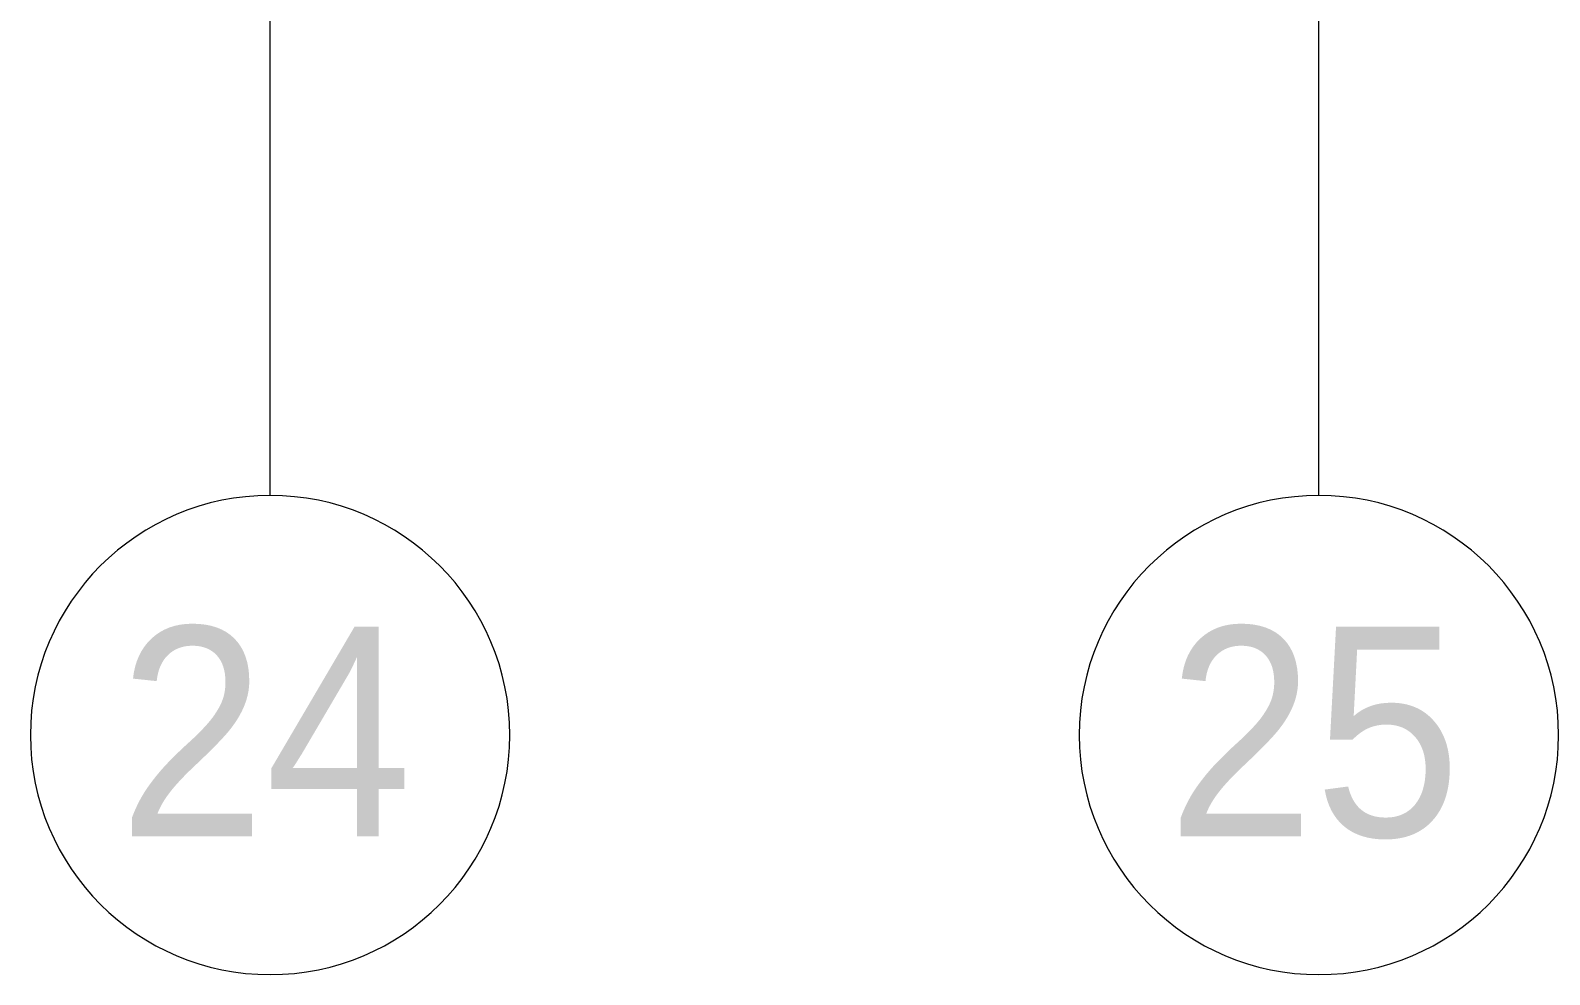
# Model space of a CAD drawing. Header units: millimetres. Extents: x -1113 to 415037, y -3642 to 354837.
# Drawn here: x 88625 to 93695, y -3642 to -489 of the extents above; entities that cross this region are included whole.
import ezdxf

# ---------------------------------------------------------------- set-up
doc = ezdxf.new("R2010")
doc.units = ezdxf.units.MM
doc.layers.add('Оси', color=7, linetype='Continuous', lineweight=9)
doc.layers.add('Оси-1', color=7, linetype='Continuous', lineweight=20)
doc.styles.add('Arial', font='arial.ttf', dxfattribs={"width": 0.9, "height": 700})

# ---------------------------------------------------------------- blocks, each defined once
blk = doc.blocks.new('Ось сетки - D8-29747960-Объем проектирования 1 этажа')
at = {"layer": 'Оси-1'}
for start, end in [(360, 180), (180, 360)]:
    blk.add_arc((0, 0), 4, start, end, dxfattribs=at)

msp = doc.modelspace()

# ---------------------------------------------------------------- linework, layer by layer
at = {"layer": 'Оси'}
for points in [[(89424.7, -2042.3), (89424.7, 2957.7), (89424.7, 16779), (89424.7, 21779)], [(92924.7, -2042.3), (92924.7, 2957.7), (92924.7, 16779), (92924.7, 21779)]]:
    msp.add_lwpolyline(points, dxfattribs=at)

# ---------------------------------------------------------------- block references
at = {"layer": 'Оси-1', "xscale": 199.9999999999999, "yscale": 199.9999999999999, "zscale": 199.9999999999999}
for p in [(89424.7, -2842.3), (92924.7, -2842.3)]:
    msp.add_blockref('Ось сетки - D8-29747960-Объем проектирования 1 этажа', p, dxfattribs=at)

# ---------------------------------------------------------------- texts
at = {"layer": 'Оси', "char_height": 700, "width": 1212.151, "attachment_point": 1, "style": 'Arial'}
for s, insert in [('24', (88919.5, -2481)), ('25', (92419.5, -2481))]:
    msp.add_mtext(s, dxfattribs=dict(at, insert=insert))

doc.saveas('drawing.dxf')
